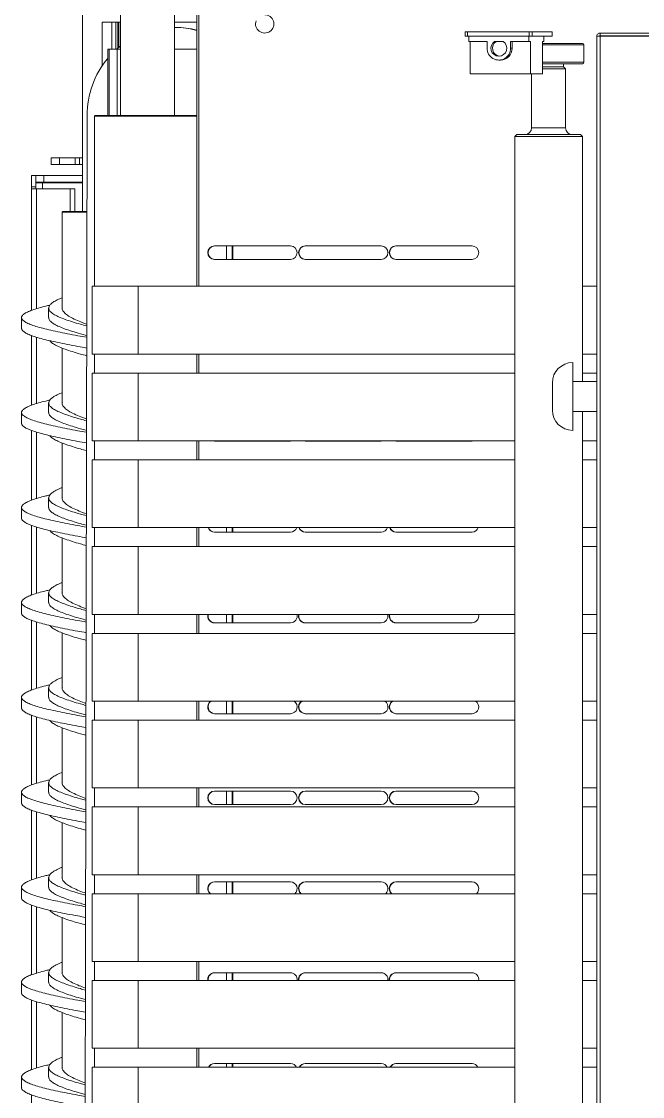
# Model space of a CAD drawing. Header units: millimetres. Extents: x 8553 to 64453, y 11523 to 72084.
# Drawn here: x 32471 to 32838, y 21706 to 22341 of the extents above; entities that cross this region are included whole.
import ezdxf

# ---------------------------------------------------------------- set-up
doc = ezdxf.new("R2010")
doc.units = ezdxf.units.MM
doc.layers.add('grey', color=254, linetype='Continuous')

msp = doc.modelspace()

# ---------------------------------------------------------------- linework, layer by layer
at = {"layer": 'grey', "linetype": 'Continuous', "lineweight": 15}
for p, q in [((32506.88, 22228.483), (32506.88, 22345.043)), ((32529.28, 22285.283), (32529.28, 22345.043)), ((32561.28, 22345.043), (32561.28, 22285.283)), ((32574.401, 22184.477), (32574.401, 22345.043)), ((32575.657, 22345.043), (32575.657, 22184.477)), ((32518.458, 22314.333), (32518.458, 22340.243)), ((32518.458, 22340.243), (32524.162, 22340.243)), ((32524.162, 22340.243), (32526.692, 22340.243)), ((32524.162, 22324.243), (32524.162, 22340.243)), ((32526.692, 22340.243), (32527.739, 22340.243)), ((32526.692, 22324.243), (32526.692, 22340.243)), ((32527.739, 22340.243), (32528.462, 22340.243)), ((32527.739, 22324.778), (32527.739, 22340.243)), ((32528.462, 22340.243), (32529.28, 22340.243)), ((32528.462, 22325.386), (32528.462, 22340.243)), ((32561.28, 22340.243), (32574.401, 22340.243)), ((32561.28, 22337.145), (32561.743, 22337.145)), ((32732.862, 22332.077), (32732.862, 22334.477)), ((32734.217, 22334.477), (32732.862, 22334.477)), ((32732.862, 22332.077), (32734.217, 22332.077)), ((32734.217, 22332.077), (32734.217, 22334.477)), ((32770.585, 22334.477), (32734.217, 22334.477)), ((32770.585, 22332.077), (32734.217, 22332.077)), ((32734.918, 22332.077), (32734.918, 22328.877)), ((32770.495, 22332.077), (32770.495, 22328.877)), ((32772.41, 22334.477), (32770.585, 22334.477)), ((32770.585, 22334.477), (32770.585, 22332.077)), ((32770.585, 22332.077), (32772.41, 22332.077)), ((32772.41, 22332.077), (32772.41, 22334.477)), ((32784.151, 22334.477), (32772.41, 22334.477)), ((32784.151, 22332.077), (32772.41, 22332.077)), ((32779.301, 22332.077), (32779.301, 22328.877)), ((32784.151, 22334.477), (32784.151, 22332.077)), ((32784.17, 22334.477), (32784.151, 22334.477)), ((32784.151, 22332.077), (32784.17, 22332.077)), ((32784.17, 22334.477), (32784.17, 22332.077)), ((32810.48, 22331.843), (32810.48, 19579.043)), ((32812.48, 22333.843), (32812.48, 22332.243)), ((32812.48, 22333.843), (32856.48, 22333.843)), ((32812.48, 22332.243), (32856.48, 22332.243)), ((32812.48, 19578.926), (32812.48, 22331.96)), ((32856.48, 22331.96), (32812.48, 22331.96)), ((32521.8, 22324.243), (32521.8, 22285.283)), ((32521.8, 22324.243), (32522.648, 22324.243)), ((32527.397, 22324.243), (32522.648, 22324.243)), ((32522.648, 22324.243), (32522.648, 22285.283)), ((32529.28, 22324.243), (32527.397, 22324.243)), ((32527.397, 22324.243), (32527.397, 22285.283)), ((32574.401, 22324.243), (32561.28, 22324.243)), ((32745.779, 22328.877), (32734.918, 22328.877)), ((32735.836, 22328.877), (32735.836, 22309.677)), ((32745.779, 22328.877), (32745.779, 22324.877)), ((32755.205, 22328.877), (32750.209, 22328.877)), ((32759.635, 22324.877), (32759.635, 22328.877)), ((32770.495, 22328.877), (32759.635, 22328.877)), ((32759.635, 22324.877), (32760.552, 22324.877)), ((32760.552, 22328.877), (32760.552, 22324.877)), ((32771.412, 22328.877), (32770.495, 22328.877)), ((32771.412, 22328.877), (32771.412, 22309.677)), ((32778.383, 22328.877), (32778.383, 22309.677)), ((32779.301, 22328.877), (32778.383, 22328.877)), ((32802.043, 22327.754), (32778.383, 22327.754)), ((32778.383, 22326.954), (32802.843, 22326.954)), ((32802.843, 22326.954), (32802.843, 22316.554)), ((32753.624, 22317.867), (32752.707, 22317.867)), ((32802.843, 22316.554), (32778.383, 22316.554)), ((32778.383, 22315.754), (32802.043, 22315.754)), ((32778.383, 22313.923), (32790.843, 22313.923)), ((32778.383, 22312.723), (32792.043, 22312.723)), ((32790.843, 22315.754), (32790.843, 22313.923)), ((32790.843, 22313.923), (32792.043, 22312.723)), ((32792.043, 22312.723), (32792.043, 22277.923)), ((32771.412, 22309.677), (32735.836, 22309.677)), ((32778.383, 22309.677), (32771.412, 22309.677)), ((32772.043, 22277.923), (32772.043, 22309.677)), ((32509.581, 22285.234), (32507.442, 21027.536)), ((32514.08, 22284.883), (32514.48, 22285.283)), ((32514.08, 22184.477), (32514.08, 22284.883)), ((32514.08, 22284.883), (32531.018, 22284.883)), ((32514.48, 22285.283), (32531.201, 22285.283)), ((32531.018, 22284.883), (32574.401, 22284.883)), ((32531.201, 22285.283), (32574.401, 22285.283)), ((32762.043, 22272.723), (32763.243, 22273.923)), ((32765.967, 22273.923), (32763.243, 22273.923)), ((32800.843, 22273.923), (32765.967, 22273.923)), ((32772.043, 22277.923), (32792.043, 22277.923)), ((32800.843, 22273.923), (32802.043, 22272.723)), ((32762.043, 19643.123), (32762.043, 22272.723)), ((32762.043, 22272.723), (32764.941, 22272.723)), ((32764.941, 22272.723), (32802.043, 22272.723)), ((32802.043, 22272.723), (32802.043, 22128.243)), ((32488.359, 22260.243), (32488.359, 22256.243)), ((32488.359, 22260.243), (32493.296, 22260.243)), ((32493.296, 22260.243), (32493.296, 22256.243)), ((32493.296, 22260.243), (32502.531, 22260.243)), ((32502.531, 22256.243), (32502.531, 22260.243)), ((32502.531, 22260.243), (32505.206, 22260.243)), ((32505.206, 22260.243), (32505.206, 22256.243)), ((32505.206, 22260.243), (32506.88, 22260.243)), ((32488.359, 22256.243), (32493.296, 22256.243)), ((32493.296, 22256.243), (32502.531, 22256.243)), ((32502.531, 22256.243), (32505.206, 22256.243)), ((32505.206, 22256.243), (32506.88, 22256.243)), ((32476.882, 22249.843), (32479.28, 22249.843)), ((32476.882, 22249.843), (32476.882, 22243.043)), ((32479.28, 22249.843), (32479.28, 22245.843)), ((32483.995, 22249.843), (32479.28, 22249.843)), ((32483.995, 22249.843), (32483.995, 22245.843)), ((32506.88, 22249.843), (32483.995, 22249.843)), ((32479.282, 22243.043), (32476.882, 22243.043)), ((32476.882, 22243.043), (32476.882, 22241.843)), ((32479.682, 22241.843), (32476.882, 22241.843)), ((32476.882, 22241.843), (32476.882, 22170.26)), ((32483.995, 22245.843), (32479.28, 22245.843)), ((32479.28, 22241.843), (32479.28, 22243.043)), ((32479.298, 22245.843), (32479.282, 22245.579)), ((32479.282, 22245.843), (32479.282, 22243.043)), ((32483.28, 22245.443), (32479.282, 22245.443)), ((32479.282, 22243.043), (32479.282, 22241.843)), ((32479.682, 22241.843), (32499.682, 22241.843)), ((32479.682, 22241.843), (32479.682, 22171.194)), ((32483.28, 22241.843), (32483.28, 22245.443)), ((32483.28, 22245.443), (32506.88, 22245.443)), ((32506.88, 22245.843), (32483.995, 22245.843)), ((32502.482, 22241.843), (32499.682, 22241.843)), ((32499.682, 22241.843), (32499.682, 22228.483)), ((32502.482, 22241.843), (32502.482, 22228.483)), ((32494.88, 22228.083), (32495.28, 22228.483)), ((32509.485, 22228.483), (32495.28, 22228.483)), ((32494.88, 22171.221), (32494.88, 22228.083)), ((32509.484, 22228.083), (32494.88, 22228.083)), ((32629.703, 22208.273), (32584.796, 22208.273)), ((32591.994, 22208.273), (32591.994, 22200.273)), ((32595.28, 22208.273), (32595.28, 22200.273)), ((32595.68, 22208.273), (32595.68, 22200.273)), ((32683.277, 22208.273), (32638.369, 22208.273)), ((32736.85, 22208.273), (32691.943, 22208.273)), ((32584.796, 22200.273), (32629.703, 22200.273)), ((32638.369, 22200.273), (32683.277, 22200.273)), ((32691.943, 22200.273), (32736.85, 22200.273)), ((32512.589, 22144.477), (32512.589, 22184.477)), ((32512.589, 22184.477), (32539.694, 22184.477)), ((32539.694, 22184.477), (32539.694, 22144.477)), ((32539.694, 22184.477), (32762.043, 22184.477)), ((32802.043, 22184.477), (32810.48, 22184.477)), ((32486.94, 22165.975), (32486.94, 22171.621)), ((32470.94, 22159.667), (32470.94, 22165.975)), ((32476.882, 22155.397), (32476.882, 22114.26)), ((32479.682, 22154.442), (32479.682, 22115.194)), ((32494.88, 22115.221), (32494.88, 22148.014)), ((32512.589, 22144.477), (32539.694, 22144.477)), ((32514.08, 22133.277), (32514.08, 22144.477)), ((32539.694, 22144.477), (32762.043, 22144.477)), ((32574.401, 22133.277), (32574.401, 22144.477)), ((32575.657, 22144.477), (32575.657, 22133.277)), ((32802.043, 22144.477), (32810.48, 22144.477)), ((32512.589, 22093.277), (32512.589, 22133.277)), ((32512.589, 22133.277), (32539.694, 22133.277)), ((32539.694, 22133.277), (32539.694, 22093.277)), ((32539.694, 22133.277), (32762.043, 22133.277)), ((32796.298, 22099.443), (32796.298, 22139.443)), ((32802.043, 22133.277), (32810.48, 22133.277)), ((32784.298, 22127.443), (32784.298, 22111.443)), ((32796.298, 22128.243), (32810.48, 22128.243)), ((32486.94, 22109.975), (32486.94, 22115.621)), ((32470.94, 22103.667), (32470.94, 22109.975)), ((32810.48, 22110.643), (32796.298, 22110.643)), ((32802.043, 22110.643), (32802.043, 19800.243)), ((32476.882, 22099.397), (32476.882, 22058.26)), ((32479.682, 22098.442), (32479.682, 22059.194)), ((32494.88, 22059.221), (32494.88, 22092.014)), ((32512.589, 22093.277), (32539.694, 22093.277)), ((32514.08, 22082.077), (32514.08, 22093.277)), ((32539.694, 22093.277), (32762.043, 22093.277)), ((32574.401, 22082.077), (32574.401, 22093.277)), ((32575.657, 22093.277), (32575.657, 22082.077)), ((32584.796, 22093.073), (32629.703, 22093.073)), ((32591.994, 22093.277), (32591.994, 22093.073)), ((32595.28, 22093.277), (32595.28, 22093.073)), ((32595.68, 22093.277), (32595.68, 22093.073)), ((32638.369, 22093.073), (32683.277, 22093.073)), ((32691.943, 22093.073), (32736.85, 22093.073)), ((32802.043, 22093.277), (32810.48, 22093.277)), ((32512.589, 22042.077), (32512.589, 22082.077)), ((32512.589, 22082.077), (32539.694, 22082.077)), ((32539.694, 22082.077), (32539.694, 22042.077)), ((32539.694, 22082.077), (32762.043, 22082.077)), ((32802.043, 22082.077), (32810.48, 22082.077)), ((32486.94, 22053.975), (32486.94, 22059.621)), ((32470.94, 22047.667), (32470.94, 22053.975)), ((32476.882, 22043.397), (32476.882, 22002.26)), ((32479.682, 22042.442), (32479.682, 22003.194)), ((32512.589, 22042.077), (32539.694, 22042.077)), ((32514.08, 22030.877), (32514.08, 22042.077)), ((32539.694, 22042.077), (32762.043, 22042.077)), ((32574.401, 22030.877), (32574.401, 22042.077)), ((32575.657, 22042.077), (32575.657, 22030.877)), ((32584.796, 22039.473), (32629.703, 22039.473)), ((32591.994, 22042.077), (32591.994, 22039.473)), ((32595.28, 22042.077), (32595.28, 22039.473)), ((32595.68, 22042.077), (32595.68, 22039.473)), ((32638.369, 22039.473), (32683.277, 22039.473)), ((32691.943, 22039.473), (32736.85, 22039.473)), ((32802.043, 22042.077), (32810.48, 22042.077)), ((32494.88, 22003.221), (32494.88, 22036.014)), ((32512.589, 21990.877), (32512.589, 22030.877)), ((32512.589, 22030.877), (32539.694, 22030.877)), ((32539.694, 22030.877), (32539.694, 21990.877)), ((32539.694, 22030.877), (32762.043, 22030.877)), ((32802.043, 22030.877), (32810.48, 22030.877)), ((32486.94, 21997.975), (32486.94, 22003.621)), ((32470.94, 21991.667), (32470.94, 21997.975)), ((32512.589, 21990.877), (32539.694, 21990.877)), ((32514.08, 21979.677), (32514.08, 21990.877)), ((32539.694, 21990.877), (32762.043, 21990.877)), ((32574.401, 21979.677), (32574.401, 21990.877)), ((32575.657, 21990.877), (32575.657, 21979.677)), ((32591.994, 21990.877), (32591.994, 21985.873)), ((32595.28, 21990.877), (32595.28, 21985.873)), ((32595.68, 21990.877), (32595.68, 21985.873)), ((32802.043, 21990.877), (32810.48, 21990.877)), ((32476.882, 21987.397), (32476.882, 21946.26)), ((32479.682, 21986.442), (32479.682, 21947.194)), ((32584.796, 21985.873), (32629.703, 21985.873)), ((32638.369, 21985.873), (32683.277, 21985.873)), ((32691.943, 21985.873), (32736.85, 21985.873)), ((32494.88, 21947.221), (32494.88, 21980.014)), ((32512.589, 21939.677), (32512.589, 21979.677)), ((32512.589, 21979.677), (32539.694, 21979.677)), ((32539.694, 21979.677), (32539.694, 21939.677)), ((32539.694, 21979.677), (32762.043, 21979.677)), ((32802.043, 21979.677), (32810.48, 21979.677)), ((32486.94, 21941.975), (32486.94, 21947.621)), ((32470.94, 21935.667), (32470.94, 21941.975)), ((32512.589, 21939.677), (32539.694, 21939.677)), ((32514.08, 21928.477), (32514.08, 21939.677)), ((32539.694, 21939.677), (32762.043, 21939.677)), ((32574.401, 21928.477), (32574.401, 21939.677)), ((32575.657, 21939.677), (32575.657, 21928.477)), ((32591.994, 21939.677), (32591.994, 21932.273)), ((32595.28, 21939.677), (32595.28, 21932.273)), ((32595.68, 21939.677), (32595.68, 21932.273)), ((32802.043, 21939.677), (32810.48, 21939.677)), ((32476.882, 21931.397), (32476.882, 21890.26)), ((32479.682, 21930.442), (32479.682, 21891.194)), ((32584.796, 21932.273), (32629.703, 21932.273)), ((32638.369, 21932.273), (32683.277, 21932.273)), ((32691.943, 21932.273), (32736.85, 21932.273)), ((32494.88, 21891.221), (32494.88, 21924.014)), ((32512.589, 21888.477), (32512.589, 21928.477)), ((32512.589, 21928.477), (32539.694, 21928.477)), ((32539.694, 21928.477), (32539.694, 21888.477)), ((32539.694, 21928.477), (32762.043, 21928.477)), ((32802.043, 21928.477), (32810.48, 21928.477)), ((32470.94, 21879.667), (32470.94, 21885.975)), ((32486.94, 21885.975), (32486.94, 21891.621)), ((32512.589, 21888.477), (32539.694, 21888.477)), ((32514.08, 21877.277), (32514.08, 21888.477)), ((32539.694, 21888.477), (32762.043, 21888.477)), ((32574.401, 21877.277), (32574.401, 21888.477)), ((32575.657, 21888.477), (32575.657, 21877.277)), ((32629.703, 21886.673), (32584.796, 21886.673)), ((32591.994, 21886.673), (32591.994, 21878.673)), ((32595.28, 21886.673), (32595.28, 21878.673)), ((32595.68, 21886.673), (32595.68, 21878.673)), ((32683.277, 21886.673), (32638.369, 21886.673)), ((32736.85, 21886.673), (32691.943, 21886.673)), ((32802.043, 21888.477), (32810.48, 21888.477)), ((32476.882, 21875.397), (32476.882, 21834.26)), ((32479.682, 21874.442), (32479.682, 21835.194)), ((32512.589, 21837.277), (32512.589, 21877.277)), ((32512.589, 21877.277), (32539.694, 21877.277)), ((32539.694, 21877.277), (32539.694, 21837.277)), ((32539.694, 21877.277), (32762.043, 21877.277)), ((32584.796, 21878.673), (32629.703, 21878.673)), ((32638.369, 21878.673), (32683.277, 21878.673)), ((32691.943, 21878.673), (32736.85, 21878.673)), ((32802.043, 21877.277), (32810.48, 21877.277)), ((32494.88, 21835.221), (32494.88, 21868.014)), ((32486.94, 21829.975), (32486.94, 21835.621)), ((32512.589, 21837.277), (32539.694, 21837.277)), ((32514.08, 21826.077), (32514.08, 21837.277)), ((32539.694, 21837.277), (32762.043, 21837.277)), ((32574.401, 21826.077), (32574.401, 21837.277)), ((32575.657, 21837.277), (32575.657, 21826.077)), ((32802.043, 21837.277), (32810.48, 21837.277)), ((32470.94, 21823.667), (32470.94, 21829.975)), ((32629.703, 21833.073), (32584.796, 21833.073)), ((32591.994, 21833.073), (32591.994, 21826.077)), ((32595.28, 21833.073), (32595.28, 21826.077)), ((32595.68, 21833.073), (32595.68, 21826.077)), ((32683.277, 21833.073), (32638.369, 21833.073)), ((32736.85, 21833.073), (32691.943, 21833.073)), ((32512.589, 21786.077), (32512.589, 21826.077)), ((32512.589, 21826.077), (32539.694, 21826.077)), ((32539.694, 21826.077), (32539.694, 21786.077)), ((32539.694, 21826.077), (32762.043, 21826.077)), ((32802.043, 21826.077), (32810.48, 21826.077)), ((32476.882, 21819.397), (32476.882, 21778.26)), ((32479.682, 21818.442), (32479.682, 21779.194)), ((32494.88, 21779.221), (32494.88, 21812.014)), ((32512.589, 21786.077), (32539.694, 21786.077)), ((32514.08, 21774.877), (32514.08, 21786.077)), ((32539.694, 21786.077), (32762.043, 21786.077)), ((32574.401, 21774.877), (32574.401, 21786.077)), ((32575.657, 21786.077), (32575.657, 21774.877)), ((32802.043, 21786.077), (32810.48, 21786.077)), ((32486.94, 21773.975), (32486.94, 21779.621)), ((32629.703, 21779.473), (32584.796, 21779.473)), ((32591.994, 21779.473), (32591.994, 21774.877)), ((32595.28, 21779.473), (32595.28, 21774.877)), ((32595.68, 21779.473), (32595.68, 21774.877)), ((32683.277, 21779.473), (32638.369, 21779.473)), ((32736.85, 21779.473), (32691.943, 21779.473)), ((32470.94, 21767.667), (32470.94, 21773.975)), ((32512.589, 21734.877), (32512.589, 21774.877)), ((32512.589, 21774.877), (32539.694, 21774.877)), ((32539.694, 21774.877), (32539.694, 21734.877)), ((32539.694, 21774.877), (32762.043, 21774.877)), ((32802.043, 21774.877), (32810.48, 21774.877)), ((32476.882, 21763.397), (32476.882, 21722.26)), ((32479.682, 21762.442), (32479.682, 21723.194)), ((32494.88, 21723.221), (32494.88, 21756.014)), ((32512.589, 21734.877), (32539.694, 21734.877)), ((32514.08, 21723.677), (32514.08, 21734.877)), ((32539.694, 21734.877), (32762.043, 21734.877)), ((32574.401, 21723.677), (32574.401, 21734.877)), ((32575.657, 21734.877), (32575.657, 21723.677)), ((32802.043, 21734.877), (32810.48, 21734.877)), ((32486.94, 21717.975), (32486.94, 21723.621)), ((32512.589, 21683.677), (32512.589, 21723.677)), ((32512.589, 21723.677), (32539.694, 21723.677)), ((32539.694, 21723.677), (32539.694, 21683.677)), ((32539.694, 21723.677), (32762.043, 21723.677)), ((32629.703, 21725.873), (32584.796, 21725.873)), ((32591.994, 21725.873), (32591.994, 21723.677)), ((32595.28, 21725.873), (32595.28, 21723.677)), ((32595.68, 21725.873), (32595.68, 21723.677)), ((32683.277, 21725.873), (32638.369, 21725.873)), ((32736.85, 21725.873), (32691.943, 21725.873)), ((32802.043, 21723.677), (32810.48, 21723.677)), ((32470.94, 21711.667), (32470.94, 21717.975)), ((32476.882, 21707.397), (32476.882, 21666.26))]:
    msp.add_line(p, q, dxfattribs=at)
at = {"layer": 'grey', "linetype": 'Continuous', "lineweight": 15, "flags": 128}
for points in [[(32529.28, 22326.049), (32528.999, 22325.824), (32527.125, 22324.243)], [(32583.555, 22093.277), (32583.686, 22093.235), (32584.796, 22093.073)], [(32585.004, 22093.073), (32583.894, 22093.235), (32583.763, 22093.277)], [(32629.703, 22093.073), (32630.813, 22093.235), (32630.944, 22093.277)], [(32637.128, 22093.277), (32637.26, 22093.235), (32638.369, 22093.073)], [(32638.578, 22093.073), (32637.468, 22093.235), (32637.336, 22093.277)], [(32683.277, 22093.073), (32684.386, 22093.235), (32684.518, 22093.277)], [(32690.702, 22093.277), (32690.833, 22093.235), (32691.943, 22093.073)], [(32692.151, 22093.073), (32691.041, 22093.235), (32690.91, 22093.277)], [(32736.85, 22093.073), (32737.96, 22093.235), (32738.091, 22093.277)]]:
    msp.add_lwpolyline(points, dxfattribs=at)
at = {"layer": 'grey', "linetype": 'Continuous', "lineweight": 15}
for centre, radius, start, end in [((32614.48, 22339.243), 5.4, 160.528779, 90), ((32561.073, 22286.119), 51.026, 74.859013, 89.767603), ((32561.741, 22286.121), 51.024, 75.634252, 89.997787), ((32752.707, 22324.814), 6.928, 179.474863, 0.525137), ((32752.707, 22324.898), 4.698, 122.117087, 57.882913), ((32753.676, 22324.881), 4.74, 122.545423, 263.813875), ((32753.585, 22324.833), 6.967, 270.317094, 0.360358), ((32802.043, 22326.954), 0.8, 0, 90), ((32561.874, 22285.181), 52.293, 140.026115, 179.941189), ((32802.043, 22316.554), 0.8, 270, 0), ((32768.043, 22277.923), 4, 270, 0), ((32796.043, 22277.923), 4, 180, 270), ((32483.68, 22245.443), 0.4, 90, 180), ((32584.842, 22204.273), 4, 90.668432, 269.331568), ((32585.051, 22204.273), 4, 90.668432, 269.331568), ((32629.656, 22204.273), 4, 270.668432, 89.331568), ((32638.416, 22204.273), 4, 90.668432, 269.331568), ((32638.624, 22204.273), 4, 90.668432, 269.331568), ((32683.23, 22204.273), 4, 270.668432, 89.331568), ((32691.99, 22204.273), 4, 90.668432, 269.331568), ((32692.198, 22204.273), 4, 90.668432, 269.331568), ((32736.803, 22204.273), 4, 270.668432, 89.331568), ((32796.298, 22127.443), 12, 90, 180), ((32796.298, 22111.443), 12, 180, 270), ((32584.815, 22043.419), 3.946, 199.881518, 269.724038), ((32585.026, 22043.423), 3.95, 199.927785, 269.677771), ((32629.681, 22043.423), 3.95, 270.322229, 340.072215), ((32638.388, 22043.419), 3.946, 199.881518, 269.724038), ((32638.6, 22043.423), 3.95, 199.927785, 269.677771), ((32683.254, 22043.423), 3.95, 270.322229, 340.072215), ((32691.962, 22043.419), 3.946, 199.881518, 269.724038), ((32692.173, 22043.423), 3.95, 199.927785, 269.677771), ((32736.828, 22043.423), 3.95, 270.322229, 340.072215), ((32584.834, 21989.857), 3.984, 165.16821, 269.451103), ((32585.054, 21989.866), 3.993, 165.333664, 269.285649), ((32629.653, 21989.866), 3.993, 270.714351, 14.666336), ((32638.407, 21989.857), 3.984, 165.16821, 269.451103), ((32638.627, 21989.866), 3.993, 165.333664, 269.285649), ((32683.227, 21989.866), 3.993, 270.714351, 14.666336), ((32691.981, 21989.857), 3.984, 165.16821, 269.451103), ((32692.201, 21989.866), 3.993, 165.333664, 269.285649), ((32736.8, 21989.866), 3.993, 270.714351, 14.666336), ((32584.853, 21936.28), 4.007, 122.050219, 269.177742), ((32585.062, 21936.28), 4.007, 122.050219, 269.177742), ((32629.646, 21936.28), 4.007, 270.822258, 57.949781), ((32638.427, 21936.28), 4.007, 122.050219, 269.177742), ((32638.635, 21936.28), 4.007, 122.050219, 269.177742), ((32683.219, 21936.28), 4.007, 270.822258, 57.949781), ((32692, 21936.28), 4.007, 122.050219, 269.177742), ((32692.209, 21936.28), 4.007, 122.050219, 269.177742), ((32736.793, 21936.28), 4.007, 270.822258, 57.949781), ((32584.842, 21882.673), 4, 90.668432, 269.331568), ((32585.051, 21882.673), 4, 90.668432, 269.331568), ((32629.656, 21882.673), 4, 270.668432, 89.331568), ((32638.416, 21882.673), 4, 90.668432, 269.331568), ((32638.624, 21882.673), 4, 90.668432, 269.331568), ((32683.23, 21882.673), 4, 270.668432, 89.331568), ((32691.99, 21882.673), 4, 90.668432, 269.331568), ((32692.198, 21882.673), 4, 90.668432, 269.331568), ((32736.803, 21882.673), 4, 270.668432, 89.331568), ((32584.856, 21829.066), 4.008, 90.857854, 228.228737), ((32585.061, 21829.067), 4.006, 90.811241, 228.27535), ((32629.646, 21829.067), 4.006, 311.72465, 89.188759), ((32638.429, 21829.066), 4.008, 90.857854, 228.228737), ((32638.634, 21829.067), 4.006, 90.811241, 228.27535), ((32683.22, 21829.067), 4.006, 311.72465, 89.188759), ((32692.003, 21829.066), 4.008, 90.857854, 228.228737), ((32692.208, 21829.067), 4.006, 90.811241, 228.27535), ((32736.793, 21829.067), 4.006, 311.72465, 89.188759), ((32584.843, 21775.484), 3.989, 90.684331, 188.754301), ((32585.04, 21775.494), 3.98, 90.522966, 188.915666), ((32629.667, 21775.494), 3.98, 351.084334, 89.477034), ((32638.417, 21775.484), 3.989, 90.684331, 188.754301), ((32638.614, 21775.494), 3.98, 90.522966, 188.915666), ((32683.24, 21775.494), 3.98, 351.084334, 89.477034), ((32691.991, 21775.484), 3.989, 90.684331, 188.754301), ((32692.188, 21775.494), 3.98, 90.522966, 188.915666), ((32736.814, 21775.494), 3.98, 351.084334, 89.477034), ((32584.81, 21721.938), 3.935, 90.200996, 153.780415), ((32585.018, 21721.938), 3.935, 90.200996, 153.780415), ((32629.689, 21721.938), 3.935, 26.219585, 89.799004), ((32638.383, 21721.938), 3.935, 90.200996, 153.780415), ((32638.592, 21721.938), 3.935, 90.200996, 153.780415), ((32683.263, 21721.938), 3.935, 26.219585, 89.799004), ((32691.957, 21721.938), 3.935, 90.200996, 153.780415), ((32692.165, 21721.938), 3.935, 90.200996, 153.780415), ((32736.836, 21721.938), 3.935, 26.219585, 89.799004)]:
    msp.add_arc(centre, radius, start, end, dxfattribs=at)
for points in [[(32810.48, 22331.843), (32810.51, 22332.105), (32810.57, 22332.629), (32811.033, 22333.29), (32811.694, 22333.753), (32812.218, 22333.813), (32812.48, 22333.843)], [(32812.48, 22331.96), (32812.218, 22331.95), (32811.694, 22331.931), (32811.033, 22331.901), (32810.57, 22331.872), (32810.51, 22331.852), (32810.48, 22331.843)], [(32812.08, 22331.843), (32812.086, 22331.895), (32812.098, 22332), (32812.19, 22332.132), (32812.323, 22332.225), (32812.427, 22332.237), (32812.48, 22332.243)]]:
    msp.add_open_spline(points, degree=3, dxfattribs=at)
for points, knots in [([(32487.582, 22173.296), (32486.799, 22173.117), (32484.322, 22172.548), (32480.819, 22171.592), (32477.146, 22170.423), (32474.289, 22169.258), (32472.254, 22168.091), (32471.088, 22166.923), (32470.807, 22165.759), (32471.418, 22164.59), (32472.909, 22163.424), (32475.255, 22162.259), (32478.415, 22161.089), (32482.338, 22159.925), (32486.953, 22158.758), (32492.181, 22157.59), (32497.943, 22156.426), (32503.692, 22155.334), (32507.616, 22154.635), (32509.359, 22154.325)], [0, 0, 0, 0, 0.0284129, 0.089892, 0.15142, 0.2128858, 0.2743916, 0.3358973, 0.3973631, 0.4588911, 0.5203702, 0.5818493, 0.6433773, 0.704843, 0.7663488, 0.8278546, 0.8893203, 0.9508484, 1, 1, 1, 1]), ([(32494.88, 22177.644), (32494.721, 22177.586), (32493.291, 22177.061), (32491.24, 22176.069), (32488.874, 22174.67), (32487.412, 22173.271), (32486.806, 22171.87), (32487.092, 22170.469), (32488.259, 22169.07), (32490.278, 22167.671), (32493.101, 22166.27), (32496.654, 22164.869), (32500.864, 22163.47), (32505.13, 22162.202), (32508.12, 22161.4), (32509.37, 22161.064)], [0, 0, 0, 0, 0.0105157, 0.0949741, 0.1793895, 0.2638049, 0.3482633, 0.4327217, 0.5171371, 0.6015525, 0.6860109, 0.7704693, 0.8548847, 0.9393001, 1, 1, 1, 1]), ([(32495.014, 22171.619), (32494.984, 22171.353), (32494.89, 22170.503), (32495.883, 22169.07), (32497.903, 22167.32), (32500.955, 22165.571), (32504.765, 22163.834), (32507.847, 22162.68), (32509.372, 22162.109)], [0, 0, 0, 0, 0.0840795, 0.2680703, 0.4520612, 0.6360533, 0.8200478, 1, 1, 1, 1]), ([(32487.004, 22165.978), (32487.036, 22165.593), (32487.106, 22164.741), (32488.275, 22163.424), (32490.274, 22162.025), (32493.102, 22160.624), (32496.653, 22159.223), (32500.864, 22157.824), (32505.127, 22156.557), (32508.113, 22155.756), (32509.36, 22155.421)], [0, 0, 0, 0, 0.1093667, 0.2419366, 0.3745065, 0.507144, 0.6397814, 0.7723514, 0.9049213, 1, 1, 1, 1]), ([(32471.008, 22159.668), (32470.987, 22159.595), (32470.851, 22159.134), (32471.467, 22158.281), (32472.895, 22157.116), (32475.258, 22155.95), (32478.414, 22154.781), (32482.338, 22153.617), (32486.953, 22152.449), (32492.181, 22151.281), (32497.943, 22150.117), (32503.688, 22149.027), (32507.609, 22148.328), (32509.348, 22148.018)], [0, 0, 0, 0, 0.0187385, 0.1189403, 0.2190623, 0.3191843, 0.4193861, 0.5194864, 0.6196519, 0.7198175, 0.8199177, 0.9201195, 1, 1, 1, 1]), ([(32487.709, 22152.303), (32487.913, 22152.025), (32488.457, 22151.281), (32490.302, 22150.071), (32493.094, 22148.67), (32496.655, 22147.269), (32500.864, 22145.87), (32505.12, 22144.605), (32508.1, 22143.805), (32509.34, 22143.472)], [0, 0, 0, 0, 0.0943324, 0.2528247, 0.4113978, 0.5699709, 0.7284633, 0.8869557, 1, 1, 1, 1]), ([(32494.88, 22121.644), (32494.721, 22121.586), (32493.291, 22121.061), (32491.24, 22120.069), (32488.874, 22118.67), (32487.412, 22117.271), (32486.806, 22115.87), (32487.092, 22114.469), (32488.259, 22113.07), (32490.278, 22111.671), (32493.101, 22110.27), (32496.654, 22108.869), (32500.864, 22107.47), (32505.1, 22106.211), (32508.057, 22105.417), (32509.275, 22105.09)], [0, 0, 0, 0, 0.01053216, 0.09512266, 0.17967008, 0.2642175, 0.348808, 0.43339851, 0.51794592, 0.60249334, 0.68708384, 0.77167435, 0.85622176, 0.94076918, 1, 1, 1, 1]), ([(32487.582, 22117.296), (32486.799, 22117.117), (32484.322, 22116.548), (32480.819, 22115.592), (32477.146, 22114.423), (32474.289, 22113.258), (32472.254, 22112.091), (32471.088, 22110.923), (32470.807, 22109.759), (32471.418, 22108.59), (32472.909, 22107.424), (32475.255, 22106.259), (32478.415, 22105.089), (32482.338, 22103.925), (32486.953, 22102.758), (32492.181, 22101.59), (32497.944, 22100.426), (32503.661, 22099.34), (32507.553, 22098.647), (32509.263, 22098.342)], [0, 0, 0, 0, 0.0284386, 0.0899732, 0.1515569, 0.2130781, 0.2746395, 0.3362009, 0.3977222, 0.4593058, 0.5208404, 0.5823751, 0.6439587, 0.70548, 0.7670414, 0.8286027, 0.890124, 0.9517077, 1, 1, 1, 1]), ([(32495.014, 22115.619), (32494.984, 22115.353), (32494.89, 22114.503), (32495.883, 22113.07), (32497.903, 22111.32), (32500.955, 22109.571), (32504.736, 22107.846), (32507.785, 22106.704), (32509.277, 22106.146)], [0, 0, 0, 0, 0.0844052, 0.2691089, 0.4538126, 0.6385175, 0.8232249, 1, 1, 1, 1]), ([(32487.004, 22109.978), (32487.036, 22109.593), (32487.106, 22108.741), (32488.275, 22107.424), (32490.274, 22106.025), (32493.102, 22104.624), (32496.653, 22103.223), (32500.865, 22101.824), (32505.097, 22100.566), (32508.05, 22099.773), (32509.265, 22099.447)], [0, 0, 0, 0, 0.1096355, 0.2425314, 0.3754272, 0.5083907, 0.6413543, 0.7742501, 0.9071459, 1, 1, 1, 1]), ([(32471.008, 22103.668), (32470.987, 22103.595), (32470.851, 22103.134), (32471.467, 22102.281), (32472.895, 22101.116), (32475.258, 22099.95), (32478.414, 22098.781), (32482.338, 22097.617), (32486.953, 22096.449), (32492.181, 22095.281), (32497.944, 22094.117), (32503.657, 22093.032), (32507.546, 22092.339), (32509.253, 22092.035)], [0, 0, 0, 0, 0.01876606, 0.11911541, 0.21938488, 0.31965435, 0.4200037, 0.52025137, 0.62056441, 0.72087746, 0.82112512, 0.92147447, 1, 1, 1, 1]), ([(32487.709, 22096.303), (32487.913, 22096.025), (32488.457, 22095.281), (32490.302, 22094.071), (32493.094, 22092.67), (32496.655, 22091.269), (32500.864, 22089.87), (32505.09, 22088.614), (32508.037, 22087.822), (32509.245, 22087.498)], [0, 0, 0, 0, 0.0946097, 0.2535681, 0.4126075, 0.5716469, 0.7306053, 0.8895637, 1, 1, 1, 1]), ([(32494.88, 22065.644), (32494.721, 22065.586), (32493.291, 22065.061), (32491.24, 22064.069), (32488.874, 22062.67), (32487.412, 22061.271), (32486.806, 22059.87), (32487.092, 22058.469), (32488.259, 22057.07), (32490.278, 22055.671), (32493.101, 22054.27), (32496.653, 22052.869), (32500.865, 22051.47), (32505.07, 22050.22), (32507.994, 22049.434), (32509.18, 22049.116)], [0, 0, 0, 0, 0.0105487, 0.0952717, 0.1799515, 0.2646314, 0.3493544, 0.4340774, 0.5187573, 0.6034371, 0.6881601, 0.7728831, 0.857563, 0.9422428, 1, 1, 1, 1]), ([(32487.582, 22061.296), (32486.799, 22061.117), (32484.322, 22060.548), (32480.819, 22059.592), (32477.146, 22058.423), (32474.289, 22057.258), (32472.254, 22056.091), (32471.088, 22054.923), (32470.807, 22053.759), (32471.418, 22052.59), (32472.909, 22051.424), (32475.255, 22050.259), (32478.415, 22049.089), (32482.338, 22047.925), (32486.953, 22046.758), (32492.181, 22045.59), (32497.944, 22044.426), (32503.63, 22043.346), (32507.49, 22042.658), (32509.168, 22042.359)], [0, 0, 0, 0, 0.0284643, 0.0900546, 0.151694, 0.2132709, 0.2748879, 0.336505, 0.3980819, 0.4597213, 0.5213116, 0.5829019, 0.6445412, 0.7061181, 0.7677352, 0.8293522, 0.8909291, 0.9525685, 1, 1, 1, 1]), ([(32495.014, 22059.619), (32494.984, 22059.353), (32494.89, 22058.503), (32495.883, 22057.07), (32497.903, 22055.32), (32500.956, 22053.571), (32504.708, 22051.858), (32507.723, 22050.729), (32509.181, 22050.183)], [0, 0, 0, 0, 0.0847335, 0.2701555, 0.4555776, 0.6410009, 0.8264267, 1, 1, 1, 1]), ([(32487.004, 22053.978), (32487.036, 22053.593), (32487.106, 22052.741), (32488.275, 22051.424), (32490.274, 22050.025), (32493.102, 22048.624), (32496.653, 22047.223), (32500.865, 22045.824), (32505.067, 22044.575), (32507.988, 22043.79), (32509.17, 22043.473)], [0, 0, 0, 0, 0.10990572, 0.24312906, 0.37635239, 0.50964361, 0.64293484, 0.77615817, 0.90938151, 1, 1, 1, 1]), ([(32471.008, 22047.668), (32470.987, 22047.595), (32470.851, 22047.134), (32471.467, 22046.281), (32472.895, 22045.116), (32475.258, 22043.95), (32478.414, 22042.781), (32482.338, 22041.617), (32486.953, 22040.449), (32492.181, 22039.281), (32497.944, 22038.117), (32503.627, 22037.038), (32507.483, 22036.351), (32509.157, 22036.052)], [0, 0, 0, 0, 0.0187937, 0.1192911, 0.2197084, 0.3201258, 0.4206231, 0.5210186, 0.6214796, 0.7219406, 0.8223361, 0.9228334, 1, 1, 1, 1]), ([(32487.709, 22040.303), (32487.913, 22040.025), (32488.457, 22039.281), (32490.302, 22038.071), (32493.094, 22036.67), (32496.655, 22035.269), (32500.864, 22033.87), (32505.06, 22032.622), (32507.974, 22031.84), (32509.15, 22031.524)], [0, 0, 0, 0, 0.0948888, 0.2543159, 0.4138244, 0.5733328, 0.73276, 0.8921872, 1, 1, 1, 1]), ([(32494.88, 22009.644), (32494.721, 22009.586), (32493.291, 22009.061), (32491.24, 22008.069), (32488.874, 22006.67), (32487.412, 22005.271), (32486.806, 22003.87), (32487.092, 22002.469), (32488.259, 22001.07), (32490.278, 21999.671), (32493.101, 21998.27), (32496.653, 21996.869), (32500.865, 21995.47), (32505.04, 21994.228), (32507.931, 21993.452), (32509.084, 21993.142)], [0, 0, 0, 0, 0.0105652, 0.0954211, 0.1802339, 0.2650466, 0.3499025, 0.4347584, 0.5195711, 0.6043839, 0.6892398, 0.7740957, 0.8589084, 0.9437211, 1, 1, 1, 1]), ([(32487.582, 22005.296), (32486.799, 22005.117), (32484.322, 22004.548), (32480.819, 22003.592), (32477.146, 22002.423), (32474.289, 22001.258), (32472.254, 22000.091), (32471.088, 21998.923), (32470.807, 21997.759), (32471.418, 21996.59), (32472.909, 21995.424), (32475.255, 21994.259), (32478.415, 21993.089), (32482.338, 21991.925), (32486.953, 21990.758), (32492.181, 21989.59), (32497.944, 21988.426), (32503.599, 21987.352), (32507.427, 21986.669), (32509.073, 21986.376)], [0, 0, 0, 0, 0.0284901, 0.0901361, 0.1518313, 0.213464, 0.2751368, 0.3368096, 0.3984423, 0.4601375, 0.5217835, 0.5834296, 0.6451247, 0.7067574, 0.7684302, 0.8301031, 0.8917357, 0.9534309, 1, 1, 1, 1]), ([(32495.014, 22003.619), (32494.984, 22003.353), (32494.89, 22002.503), (32495.883, 22001.07), (32497.903, 21999.32), (32500.956, 21997.571), (32504.679, 21995.87), (32507.661, 21994.753), (32509.086, 21994.219)], [0, 0, 0, 0, 0.0850643, 0.2712103, 0.4573564, 0.6435036, 0.8296534, 1, 1, 1, 1]), ([(32487.004, 21997.978), (32487.036, 21997.593), (32487.106, 21996.741), (32488.275, 21995.424), (32490.274, 21994.025), (32493.102, 21992.624), (32496.653, 21991.223), (32500.865, 21989.824), (32505.037, 21988.583), (32507.925, 21987.808), (32509.075, 21987.499)], [0, 0, 0, 0, 0.1101772, 0.2437297, 0.3772822, 0.5109027, 0.6445232, 0.7780757, 0.9116282, 1, 1, 1, 1]), ([(32471.008, 21991.668), (32470.987, 21991.595), (32470.851, 21991.134), (32471.467, 21990.281), (32472.895, 21989.116), (32475.258, 21987.95), (32478.414, 21986.781), (32482.338, 21985.617), (32486.953, 21984.449), (32492.181, 21983.281), (32497.944, 21982.117), (32503.596, 21981.044), (32507.42, 21980.362), (32509.062, 21980.069)], [0, 0, 0, 0, 0.0188215, 0.1194673, 0.2200329, 0.3205986, 0.4212443, 0.5217881, 0.6223975, 0.7230068, 0.8235506, 0.9241963, 1, 1, 1, 1]), ([(32487.709, 21984.303), (32487.913, 21984.025), (32488.457, 21983.281), (32490.302, 21982.071), (32493.094, 21980.67), (32496.655, 21979.269), (32500.865, 21977.87), (32505.03, 21976.631), (32507.911, 21975.857), (32509.055, 21975.55)], [0, 0, 0, 0, 0.09516943, 0.25506819, 0.41504843, 0.57502867, 0.73492743, 0.89482619, 1, 1, 1, 1]), ([(32494.88, 21953.644), (32494.721, 21953.586), (32493.291, 21953.061), (32491.24, 21952.069), (32488.874, 21950.67), (32487.412, 21949.271), (32486.806, 21947.87), (32487.092, 21946.469), (32488.259, 21945.07), (32490.278, 21943.671), (32493.101, 21942.27), (32496.653, 21940.869), (32500.865, 21939.47), (32505.01, 21938.237), (32507.868, 21937.469), (32508.989, 21937.168)], [0, 0, 0, 0, 0.0105818, 0.0955711, 0.1805171, 0.2654631, 0.3504523, 0.4354416, 0.5203876, 0.6053336, 0.6903228, 0.7753121, 0.8602581, 0.9452041, 1, 1, 1, 1]), ([(32487.582, 21949.296), (32486.799, 21949.117), (32484.322, 21948.548), (32480.819, 21947.592), (32477.146, 21946.423), (32474.289, 21945.258), (32472.254, 21944.091), (32471.088, 21942.923), (32470.807, 21941.759), (32471.418, 21940.59), (32472.909, 21939.424), (32475.255, 21938.259), (32478.415, 21937.089), (32482.338, 21935.925), (32486.953, 21934.758), (32492.181, 21933.59), (32497.944, 21932.426), (32503.569, 21931.357), (32507.364, 21930.681), (32508.978, 21930.393)], [0, 0, 0, 0, 0.0285159, 0.0902178, 0.1519689, 0.2136574, 0.2753861, 0.3371149, 0.3988033, 0.4605544, 0.5222563, 0.5839583, 0.6457093, 0.7073978, 0.7691266, 0.8308553, 0.8925438, 0.9542949, 1, 1, 1, 1]), ([(32495.014, 21947.619), (32494.984, 21947.353), (32494.89, 21946.503), (32495.883, 21945.07), (32497.903, 21943.32), (32500.956, 21941.571), (32504.651, 21939.883), (32507.599, 21938.778), (32508.991, 21938.256)], [0, 0, 0, 0, 0.0853978, 0.2722734, 0.4591491, 0.646026, 0.8329055, 1, 1, 1, 1]), ([(32487.004, 21941.978), (32487.036, 21941.593), (32487.106, 21940.741), (32488.275, 21939.424), (32490.274, 21938.025), (32493.102, 21936.624), (32496.653, 21935.223), (32500.866, 21933.824), (32505.007, 21932.592), (32507.862, 21931.825), (32508.98, 21931.525)], [0, 0, 0, 0, 0.11045011, 0.24433334, 0.37821657, 0.51216802, 0.64611947, 0.7800027, 0.91388592, 1, 1, 1, 1]), ([(32471.008, 21935.668), (32470.987, 21935.595), (32470.851, 21935.134), (32471.467, 21934.281), (32472.895, 21933.116), (32475.258, 21931.95), (32478.414, 21930.781), (32482.338, 21929.617), (32486.953, 21928.449), (32492.181, 21927.281), (32497.944, 21926.117), (32503.565, 21925.049), (32507.357, 21924.374), (32508.967, 21924.087)], [0, 0, 0, 0, 0.0188493, 0.119644, 0.2203584, 0.3210728, 0.4218674, 0.5225599, 0.623318, 0.7240762, 0.8247687, 0.9255633, 1, 1, 1, 1]), ([(32487.709, 21928.303), (32487.913, 21928.025), (32488.457, 21927.281), (32490.302, 21926.071), (32493.094, 21924.67), (32496.655, 21923.269), (32500.865, 21921.87), (32505, 21920.639), (32507.849, 21919.874), (32508.959, 21919.576)], [0, 0, 0, 0, 0.0954518, 0.2558249, 0.4162797, 0.5767346, 0.7371077, 0.8974808, 1, 1, 1, 1]), ([(32487.582, 21893.296), (32486.799, 21893.117), (32484.322, 21892.548), (32480.819, 21891.592), (32477.146, 21890.423), (32474.289, 21889.258), (32472.254, 21888.091), (32471.088, 21886.923), (32470.807, 21885.759), (32471.418, 21884.59), (32472.909, 21883.424), (32475.255, 21882.259), (32478.415, 21881.089), (32482.338, 21879.925), (32486.953, 21878.758), (32492.181, 21877.59), (32497.944, 21876.426), (32503.538, 21875.363), (32507.301, 21874.692), (32508.883, 21874.41)], [0, 0, 0, 0, 0.0285418, 0.0902996, 0.1521067, 0.2138512, 0.2756359, 0.3374206, 0.3991651, 0.4609721, 0.52273, 0.5844879, 0.646295, 0.7080394, 0.7698241, 0.8316089, 0.8933533, 0.9551604, 1, 1, 1, 1]), ([(32494.88, 21897.644), (32494.721, 21897.586), (32493.291, 21897.061), (32491.24, 21896.069), (32488.874, 21894.67), (32487.412, 21893.271), (32486.806, 21891.87), (32487.092, 21890.469), (32488.259, 21889.07), (32490.278, 21887.671), (32493.101, 21886.27), (32496.653, 21884.869), (32500.866, 21883.47), (32504.98, 21882.245), (32507.805, 21881.486), (32508.894, 21881.194)], [0, 0, 0, 0, 0.0105985, 0.0957215, 0.1808012, 0.2658808, 0.3510039, 0.4361269, 0.5212066, 0.6062863, 0.6914093, 0.7765323, 0.861612, 0.9466917, 1, 1, 1, 1]), ([(32487.004, 21885.978), (32487.036, 21885.593), (32487.106, 21884.741), (32488.275, 21883.424), (32490.274, 21882.025), (32493.102, 21880.624), (32496.653, 21879.223), (32500.866, 21877.824), (32504.977, 21876.601), (32507.799, 21875.842), (32508.884, 21875.55)], [0, 0, 0, 0, 0.1107243, 0.24494, 0.3791556, 0.5134396, 0.6477236, 0.7819393, 0.9161549, 1, 1, 1, 1]), ([(32495.014, 21891.619), (32494.984, 21891.353), (32494.89, 21890.503), (32495.883, 21889.07), (32497.903, 21887.32), (32500.957, 21885.571), (32504.622, 21883.895), (32507.537, 21882.802), (32508.896, 21882.293)], [0, 0, 0, 0, 0.0857338, 0.2733449, 0.4609559, 0.6485683, 0.8361832, 1, 1, 1, 1]), ([(32471.008, 21879.668), (32470.987, 21879.595), (32470.851, 21879.134), (32471.467, 21878.281), (32472.895, 21877.116), (32475.258, 21875.95), (32478.414, 21874.781), (32482.338, 21873.617), (32486.953, 21872.449), (32492.181, 21871.281), (32497.944, 21870.117), (32503.535, 21869.055), (32507.293, 21868.385), (32508.872, 21868.104)], [0, 0, 0, 0, 0.0188773, 0.1198212, 0.2206848, 0.3215484, 0.4224923, 0.5233339, 0.6242414, 0.7251488, 0.8259904, 0.9269344, 1, 1, 1, 1]), ([(32487.709, 21872.303), (32487.913, 21872.025), (32488.457, 21871.281), (32490.302, 21870.071), (32493.094, 21868.67), (32496.655, 21867.269), (32500.865, 21865.87), (32504.97, 21864.648), (32507.786, 21863.891), (32508.864, 21863.602)], [0, 0, 0, 0, 0.0957358, 0.2565861, 0.4175184, 0.5784507, 0.739301, 0.9001513, 1, 1, 1, 1]), ([(32494.88, 21841.644), (32494.721, 21841.586), (32493.291, 21841.061), (32491.24, 21840.069), (32488.874, 21838.67), (32487.412, 21837.271), (32486.806, 21835.87), (32487.092, 21834.469), (32488.259, 21833.07), (32490.278, 21831.671), (32493.101, 21830.27), (32496.653, 21828.869), (32500.866, 21827.47), (32504.949, 21826.254), (32507.743, 21825.503), (32508.799, 21825.219)], [0, 0, 0, 0, 0.0106152, 0.0958724, 0.1810862, 0.2663, 0.3515572, 0.4368144, 0.5220282, 0.607242, 0.6924992, 0.7777564, 0.8629702, 0.948184, 1, 1, 1, 1]), ([(32487.582, 21837.296), (32486.799, 21837.117), (32484.322, 21836.548), (32480.819, 21835.592), (32477.146, 21834.423), (32474.289, 21833.258), (32472.254, 21832.091), (32471.088, 21830.923), (32470.807, 21829.759), (32471.418, 21828.59), (32472.909, 21827.424), (32475.255, 21826.259), (32478.415, 21825.089), (32482.338, 21823.925), (32486.953, 21822.758), (32492.181, 21821.59), (32497.944, 21820.426), (32503.507, 21819.369), (32507.237, 21818.704), (32508.787, 21818.427)], [0, 0, 0, 0, 0.0285677, 0.0903816, 0.1522448, 0.2140453, 0.2758861, 0.3377269, 0.3995274, 0.4613906, 0.5232045, 0.5850185, 0.6468817, 0.7086822, 0.770523, 0.8323638, 0.8941643, 0.9560275, 1, 1, 1, 1]), ([(32495.014, 21835.619), (32494.984, 21835.353), (32494.89, 21834.503), (32495.883, 21833.07), (32497.903, 21831.32), (32500.957, 21829.571), (32504.594, 21827.907), (32507.475, 21826.827), (32508.801, 21826.33)], [0, 0, 0, 0, 0.0860725, 0.2744248, 0.4627771, 0.6511306, 0.8394867, 1, 1, 1, 1]), ([(32487.004, 21829.978), (32487.036, 21829.593), (32487.106, 21828.741), (32488.275, 21827.424), (32490.274, 21826.025), (32493.102, 21824.624), (32496.653, 21823.223), (32500.866, 21821.824), (32504.946, 21820.609), (32507.736, 21819.859), (32508.789, 21819.576)], [0, 0, 0, 0, 0.1109999, 0.2455496, 0.3800993, 0.5147176, 0.6493358, 0.7838855, 0.9184352, 1, 1, 1, 1]), ([(32471.008, 21823.668), (32470.987, 21823.595), (32470.851, 21823.134), (32471.467, 21822.281), (32472.895, 21821.116), (32475.258, 21819.95), (32478.414, 21818.781), (32482.338, 21817.617), (32486.953, 21816.449), (32492.181, 21815.281), (32497.944, 21814.117), (32503.504, 21813.061), (32507.23, 21812.396), (32508.777, 21812.121)], [0, 0, 0, 0, 0.0189053, 0.1199989, 0.2210122, 0.3220254, 0.4231191, 0.5241103, 0.6251674, 0.7262245, 0.8272158, 0.9283095, 1, 1, 1, 1]), ([(32487.709, 21816.303), (32487.913, 21816.025), (32488.457, 21815.281), (32490.302, 21814.071), (32493.094, 21812.67), (32496.655, 21811.269), (32500.866, 21809.87), (32504.94, 21808.657), (32507.723, 21807.909), (32508.769, 21807.628)], [0, 0, 0, 0, 0.0960215, 0.2573518, 0.4187644, 0.580177, 0.7415073, 0.9028377, 1, 1, 1, 1]), ([(32494.88, 21785.644), (32494.721, 21785.586), (32493.291, 21785.061), (32491.24, 21784.069), (32488.874, 21782.67), (32487.412, 21781.271), (32486.806, 21779.87), (32487.092, 21778.469), (32488.259, 21777.07), (32490.278, 21775.671), (32493.101, 21774.27), (32496.653, 21772.869), (32500.867, 21771.47), (32504.919, 21770.263), (32507.68, 21769.521), (32508.704, 21769.245)], [0, 0, 0, 0, 0.01063193, 0.09602375, 0.18137208, 0.2667204, 0.35211222, 0.43750404, 0.52285237, 0.60820069, 0.69359251, 0.77898433, 0.86433266, 0.94968099, 1, 1, 1, 1]), ([(32487.582, 21781.296), (32486.799, 21781.117), (32484.322, 21780.548), (32480.819, 21779.592), (32477.146, 21778.423), (32474.289, 21777.258), (32472.254, 21776.091), (32471.088, 21774.923), (32470.807, 21773.759), (32471.418, 21772.59), (32472.909, 21771.424), (32475.255, 21770.259), (32478.415, 21769.089), (32482.338, 21767.925), (32486.953, 21766.758), (32492.181, 21765.59), (32497.945, 21764.426), (32503.477, 21763.374), (32507.174, 21762.715), (32508.692, 21762.444)], [0, 0, 0, 0, 0.0285936, 0.0904637, 0.1523831, 0.2142398, 0.2761368, 0.3380338, 0.3998904, 0.4618098, 0.5236799, 0.5855501, 0.6474695, 0.7093261, 0.7712231, 0.8331201, 0.8949768, 0.9568962, 1, 1, 1, 1]), ([(32495.014, 21779.619), (32494.984, 21779.353), (32494.89, 21778.503), (32495.883, 21777.07), (32497.903, 21775.32), (32500.958, 21773.571), (32504.565, 21771.919), (32507.413, 21770.851), (32508.706, 21770.366)], [0, 0, 0, 0, 0.0864139, 0.2755133, 0.4646126, 0.6537133, 0.8428165, 1, 1, 1, 1]), ([(32487.004, 21773.978), (32487.036, 21773.593), (32487.106, 21772.741), (32488.275, 21771.424), (32490.274, 21770.025), (32493.102, 21768.624), (32496.653, 21767.223), (32500.867, 21765.824), (32504.916, 21764.618), (32507.673, 21763.877), (32508.694, 21763.602)], [0, 0, 0, 0, 0.1112769, 0.2461623, 0.3810477, 0.5160019, 0.650956, 0.7858414, 0.9207268, 1, 1, 1, 1]), ([(32471.008, 21767.668), (32470.987, 21767.595), (32470.851, 21767.134), (32471.467, 21766.281), (32472.895, 21765.116), (32475.258, 21763.95), (32478.414, 21762.781), (32482.338, 21761.617), (32486.953, 21760.449), (32492.181, 21759.281), (32497.945, 21758.117), (32503.473, 21757.067), (32507.167, 21756.408), (32508.681, 21756.138)], [0, 0, 0, 0, 0.0189333, 0.1201772, 0.2213405, 0.3225038, 0.4237477, 0.524889, 0.6260962, 0.7273035, 0.8284448, 0.9296886, 1, 1, 1, 1]), ([(32487.709, 21760.303), (32487.913, 21760.025), (32488.457, 21759.281), (32490.302, 21758.071), (32493.094, 21756.67), (32496.655, 21755.269), (32500.866, 21753.87), (32504.91, 21752.665), (32507.66, 21751.926), (32508.674, 21751.654)], [0, 0, 0, 0, 0.0963089, 0.2581222, 0.4200179, 0.5819136, 0.7437269, 0.9055401, 1, 1, 1, 1]), ([(32494.88, 21729.644), (32494.721, 21729.586), (32493.291, 21729.061), (32491.24, 21728.069), (32488.874, 21726.67), (32487.412, 21725.271), (32486.806, 21723.87), (32487.092, 21722.469), (32488.259, 21721.07), (32490.278, 21719.671), (32493.101, 21718.27), (32496.653, 21716.869), (32500.867, 21715.47), (32504.889, 21714.271), (32507.617, 21713.538), (32508.608, 21713.271)], [0, 0, 0, 0, 0.0106487, 0.0961756, 0.1816589, 0.2671422, 0.352669, 0.4381959, 0.5236792, 0.6091624, 0.6946893, 0.7802162, 0.8656994, 0.9511827, 1, 1, 1, 1]), ([(32487.582, 21725.296), (32486.799, 21725.117), (32484.322, 21724.548), (32480.819, 21723.592), (32477.146, 21722.423), (32474.289, 21721.258), (32472.254, 21720.091), (32471.088, 21718.923), (32470.807, 21717.759), (32471.418, 21716.59), (32472.909, 21715.424), (32475.255, 21714.259), (32478.415, 21713.089), (32482.338, 21711.925), (32486.953, 21710.758), (32492.181, 21709.59), (32497.945, 21708.426), (32503.446, 21707.38), (32507.111, 21706.727), (32508.597, 21706.462)], [0, 0, 0, 0, 0.0286196, 0.090546, 0.1525217, 0.2144346, 0.2763879, 0.3383412, 0.4002541, 0.4622298, 0.5241562, 0.5860826, 0.6480583, 0.7099712, 0.7719245, 0.8338778, 0.8957907, 0.9577664, 1, 1, 1, 1]), ([(32495.014, 21723.619), (32494.984, 21723.353), (32494.89, 21722.503), (32495.883, 21721.07), (32497.902, 21719.32), (32500.958, 21717.571), (32504.537, 21715.931), (32507.351, 21714.876), (32508.61, 21714.403)], [0, 0, 0, 0, 0.0867581, 0.2766104, 0.4664628, 0.6563165, 0.8461728, 1, 1, 1, 1]), ([(32487.004, 21717.978), (32487.036, 21717.593), (32487.106, 21716.741), (32488.275, 21715.424), (32490.274, 21714.025), (32493.102, 21712.624), (32496.653, 21711.223), (32500.867, 21709.824), (32504.886, 21708.626), (32507.611, 21707.894), (32508.599, 21707.628)], [0, 0, 0, 0, 0.1115552, 0.2467781, 0.3820009, 0.5172926, 0.6525843, 0.7878071, 0.92303, 1, 1, 1, 1]), ([(32471.008, 21711.668), (32470.987, 21711.595), (32470.851, 21711.134), (32471.467, 21710.281), (32472.895, 21709.116), (32475.258, 21707.95), (32478.414, 21706.781), (32482.338, 21705.617), (32486.953, 21704.449), (32492.181, 21703.281), (32497.945, 21702.117), (32503.442, 21701.072), (32507.104, 21700.419), (32508.586, 21700.155)], [0, 0, 0, 0, 0.0189615, 0.120356, 0.2216698, 0.3229837, 0.4243782, 0.5256699, 0.6270278, 0.7283856, 0.8296774, 0.9310719, 1, 1, 1, 1])]:
    msp.add_open_spline(points, degree=3, knots=knots, dxfattribs=at)

doc.saveas('drawing.dxf')
